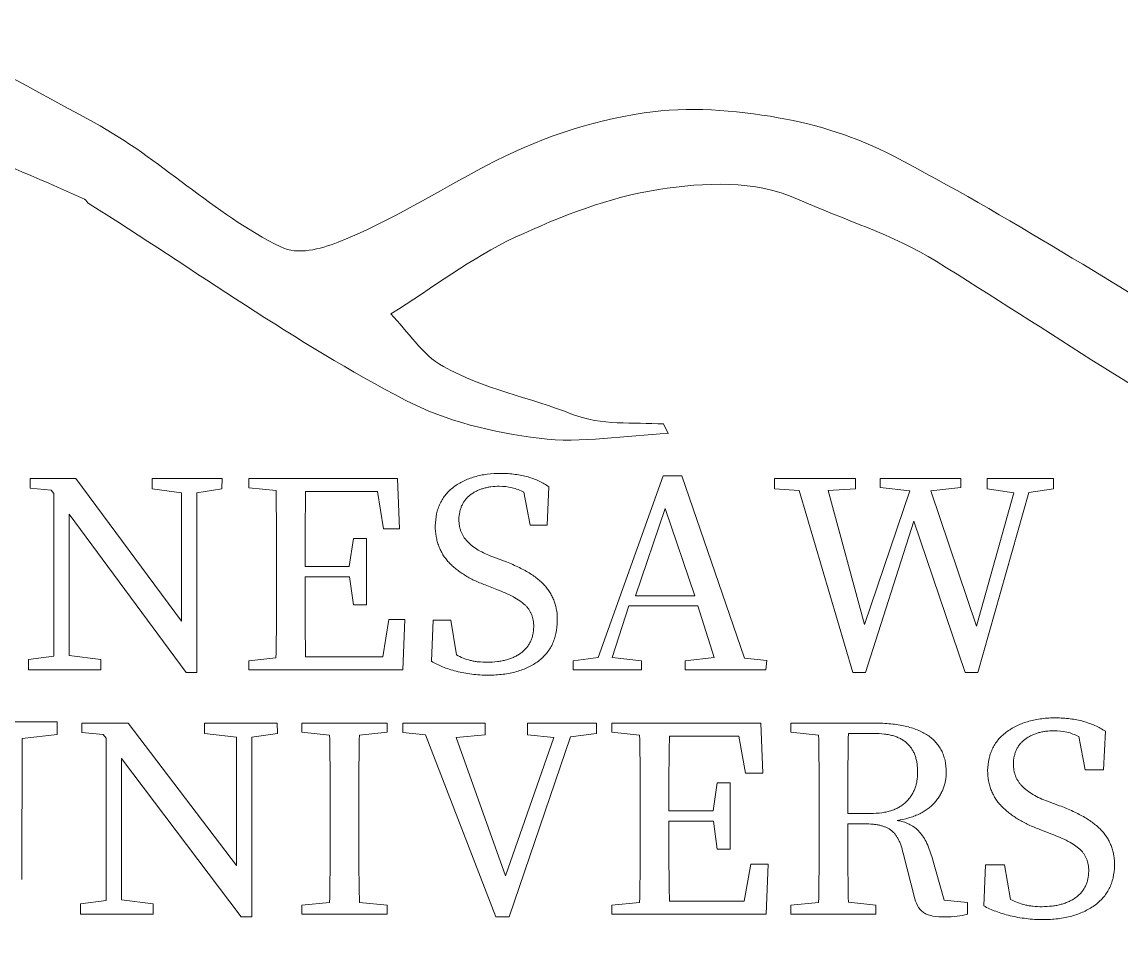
# Model space of a CAD drawing. Header units: inches. Extents: x -4.85 to 4.86, y -2.39 to 1.81.
# Drawn here: x -0.008 to 2.545, y -0.314 to 1.808 of the extents above; entities that cross this region are included whole.
import ezdxf

# ---------------------------------------------------------------- set-up
doc = ezdxf.new("R2010")
doc.units = ezdxf.units.IN
doc.header["$MEASUREMENT"] = 0

msp = doc.modelspace()

# ---------------------------------------------------------------- linework, layer by layer
at = {"color": 7, "linetype": 'Continuous', "lineweight": 18}
for p, q in [((1.4932, 0.8529), (1.4821, 0.8751)), ((0.1173, 0.7483), (0.0114, 0.7483)), ((0.0114, 0.7483), (0.0114, 0.7264)), ((0.3631, 0.4173), (0.1173, 0.7483)), ((0.4573, 0.7483), (0.2945, 0.7483)), ((0.2945, 0.7483), (0.2945, 0.7243)), ((0.4568, 0.7243), (0.4573, 0.7483)), ((0.8643, 0.7483), (0.519, 0.7483)), ((0.519, 0.7483), (0.519, 0.7271)), ((0.869, 0.6317), (0.8643, 0.7483)), ((1.4814, 0.7544), (1.3305, 0.3333)), ((1.5246, 0.7544), (1.4814, 0.7544)), ((1.6705, 0.3315), (1.5246, 0.7544)), ((1.9277, 0.7483), (1.7401, 0.7483)), ((1.7401, 0.7483), (1.7401, 0.7243)), ((1.9277, 0.7243), (1.9277, 0.7483)), ((2.1724, 0.7483), (1.9849, 0.7483)), ((1.9849, 0.7483), (1.9849, 0.7274)), ((2.1724, 0.7274), (2.1724, 0.7483)), ((2.3874, 0.7483), (2.2337, 0.7483)), ((2.2337, 0.7483), (2.2337, 0.7243)), ((2.3874, 0.7243), (2.3874, 0.7483)), ((0.0114, 0.7264), (0.0604, 0.7216)), ((0.0604, 0.7216), (0.0666, 0.7134)), ((0.2945, 0.7243), (0.3631, 0.7155)), ((0.3631, 0.7155), (0.3631, 0.4173)), ((0.3982, 0.7156), (0.4568, 0.7243)), ((0.3982, 0.2981), (0.3982, 0.7156)), ((0.519, 0.7271), (0.5824, 0.7205)), ((0.6512, 0.718), (0.8179, 0.7181)), ((0.8179, 0.7181), (0.8321, 0.6317)), ((1.1578, 0.7168), (1.1724, 0.6398)), ((1.2123, 0.6398), (1.2162, 0.7291)), ((1.7401, 0.7243), (1.7974, 0.7209)), ((1.7974, 0.7209), (1.9214, 0.2981)), ((1.8642, 0.7206), (1.9277, 0.7243)), ((1.949, 0.4092), (1.8642, 0.7206)), ((2.0538, 0.7202), (1.949, 0.4092)), ((1.9849, 0.7274), (2.0538, 0.7202)), ((2.1028, 0.7202), (2.1724, 0.7274)), ((2.2089, 0.4055), (2.1028, 0.7202)), ((2.2953, 0.7156), (2.2089, 0.4055)), ((2.2124, 0.2981), (2.3305, 0.7162)), ((2.2337, 0.7243), (2.2953, 0.7156)), ((2.3305, 0.7162), (2.3874, 0.7243)), ((0.0666, 0.7134), (0.0666, 0.3363)), ((0.1017, 0.3377), (0.1017, 0.6659)), ((0.1017, 0.6659), (0.3741, 0.2981)), ((1.417, 0.4764), (1.4862, 0.6785)), ((1.4862, 0.6785), (1.5547, 0.4764)), ((1.1724, 0.6398), (1.2123, 0.6398)), ((1.9511, 0.2981), (2.0635, 0.6492)), ((2.0635, 0.6492), (2.1827, 0.2981)), ((0.8321, 0.6317), (0.869, 0.6317)), ((0.7623, 0.6094), (0.7526, 0.5444)), ((0.7925, 0.6094), (0.7623, 0.6094)), ((0.7925, 0.4552), (0.7925, 0.6094)), ((1.1133, 0.5566), (1.0855, 0.5668)), ((0.5838, 0.5413), (0.5838, 0.5149)), ((0.7526, 0.5444), (0.6498, 0.5444)), ((0.6498, 0.5204), (0.7533, 0.5205)), ((0.7533, 0.5205), (0.7623, 0.4552)), ((1.0681, 0.5014), (1.0953, 0.4905)), ((1.5547, 0.4764), (1.417, 0.4764)), ((0.7623, 0.4552), (0.7925, 0.4552)), ((1.3631, 0.3333), (1.4019, 0.4525)), ((1.4019, 0.4525), (1.5619, 0.4525)), ((1.5619, 0.4525), (1.5998, 0.3326)), ((0.8445, 0.4209), (0.8303, 0.3344)), ((0.8814, 0.4209), (0.8445, 0.4209)), ((0.8767, 0.3043), (0.8814, 0.4209)), ((0.9474, 0.4195), (0.9432, 0.3241)), ((0.9881, 0.4195), (0.9474, 0.4195)), ((1.0011, 0.339), (0.9881, 0.4195)), ((0.0666, 0.3363), (0.008, 0.3282)), ((0.1758, 0.3282), (0.1017, 0.3377)), ((0.5823, 0.3321), (0.519, 0.3254)), ((0.8303, 0.3344), (0.6512, 0.3344)), ((1.3305, 0.3333), (1.2723, 0.3251)), ((1.431, 0.3251), (1.3631, 0.3333)), ((1.5998, 0.3326), (1.5323, 0.3251)), ((0.008, 0.3282), (0.008, 0.3043)), ((0.1758, 0.3043), (0.1758, 0.3282)), ((0.519, 0.3254), (0.519, 0.3043)), ((1.073, 0.322), (1.073, 0.322)), ((1.2723, 0.3251), (1.2723, 0.3043)), ((1.431, 0.3043), (1.431, 0.3251)), ((1.5323, 0.3251), (1.5323, 0.3043)), ((1.7219, 0.3258), (1.6705, 0.3315)), ((1.7196, 0.3043), (1.7219, 0.3258)), ((0.008, 0.3043), (0.1758, 0.3043)), ((0.3741, 0.2981), (0.3982, 0.2981)), ((0.519, 0.3043), (0.8767, 0.3043)), ((1.2723, 0.3043), (1.431, 0.3043)), ((1.5323, 0.3043), (1.7196, 0.3043)), ((1.9214, 0.2981), (1.9511, 0.2981)), ((2.1827, 0.2981), (2.2124, 0.2981)), ((0.0743, 0.1838), (-0.1525, 0.1838)), ((0.0743, 0.1541), (0.0743, 0.1838)), ((0.2393, 0.1806), (0.1316, 0.1806)), ((0.1316, 0.1806), (0.1316, 0.1588)), ((0.4903, -0.1503), (0.2393, 0.1806)), ((0.5852, 0.1806), (0.4165, 0.1806)), ((0.4165, 0.1806), (0.4165, 0.1567)), ((0.5855, 0.1567), (0.5852, 0.1806)), ((0.8405, 0.1806), (0.6424, 0.1806)), ((0.6424, 0.1806), (0.6424, 0.1595)), ((0.8405, 0.1595), (0.8405, 0.1806)), ((1.0681, 0.1806), (0.8769, 0.1806)), ((0.8769, 0.1806), (0.8769, 0.1591)), ((1.0681, 0.1533), (1.0681, 0.1806)), ((1.3265, 0.1806), (1.1667, 0.1806)), ((1.1667, 0.1806), (1.1667, 0.1535)), ((1.3265, 0.1567), (1.3265, 0.1806)), ((1.7081, 0.1806), (1.3623, 0.1806)), ((1.3623, 0.1806), (1.3623, 0.1595)), ((1.7131, 0.064), (1.7081, 0.1806)), ((1.9729, 0.1805), (1.7779, 0.1806)), ((1.7779, 0.1806), (1.7779, 0.1595)), ((-0.0074, 0.1449), (0.0743, 0.1541)), ((0.1316, 0.1588), (0.1813, 0.154)), ((0.1813, 0.154), (0.1876, 0.1458)), ((0.4165, 0.1567), (0.4903, 0.1479)), ((0.526, 0.148), (0.5855, 0.1567)), ((0.6424, 0.1595), (0.7068, 0.1529)), ((0.776, 0.1528), (0.8405, 0.1595)), ((0.8769, 0.1591), (0.9294, 0.1537)), ((0.9294, 0.1537), (1.0926, -0.2695)), ((1.0009, 0.1475), (1.0681, 0.1533)), ((1.1667, 0.1535), (1.2276, 0.1472)), ((1.2663, 0.1486), (1.3265, 0.1567)), ((1.3623, 0.1595), (1.4267, 0.1529)), ((1.7779, 0.1595), (1.8423, 0.1529)), ((1.9115, 0.1566), (1.9709, 0.1567)), ((2.504, 0.0722), (2.5082, 0.1615)), ((-0.0075, -0.1829), (-0.0074, 0.1449)), ((0.1876, 0.1458), (0.1876, -0.2313)), ((0.4903, 0.1479), (0.4903, -0.1503)), ((0.526, -0.2695), (0.526, 0.148)), ((1.1149, -0.1743), (1.0009, 0.1475)), ((1.2276, 0.1472), (1.1149, -0.1743)), ((1.1234, -0.2695), (1.2663, 0.1486)), ((1.4959, 0.1504), (1.6569, 0.1505)), ((1.6569, 0.1505), (1.6726, 0.064)), ((2.4463, 0.1492), (2.4611, 0.0722)), ((0.2233, -0.2299), (0.2233, 0.0983)), ((0.2233, 0.0983), (0.5015, -0.2695)), ((1.6726, 0.064), (1.7131, 0.064)), ((2.4611, 0.0722), (2.504, 0.0722)), ((1.6069, 0.0418), (1.5972, -0.0232)), ((1.6371, 0.0418), (1.6069, 0.0418)), ((1.6371, -0.1124), (1.6371, 0.0418)), ((0.7082, -0.0246), (0.7082, -0.0582)), ((0.7747, -0.0583), (0.7747, -0.0245)), ((1.5972, -0.0232), (1.4946, -0.0232)), ((2.4016, -0.0111), (2.3737, -0.0008)), ((1.4281, -0.0263), (1.4281, -0.0527)), ((1.4946, -0.0472), (1.5979, -0.0472)), ((1.5979, -0.0472), (1.6069, -0.1124)), ((1.8436, -0.0267), (1.8437, -0.0533)), ((1.9632, -0.0294), (1.9102, -0.0294)), ((1.9101, -0.0534), (1.944, -0.0533)), ((2.3561, -0.0663), (2.3835, -0.0772)), ((1.6069, -0.1124), (1.6371, -0.1124)), ((2.0384, -0.1212), (2.066, -0.2275)), ((1.6849, -0.1468), (1.6693, -0.2332)), ((1.7254, -0.1468), (1.6849, -0.1468)), ((1.7205, -0.2634), (1.7254, -0.1468)), ((2.134, -0.2302), (2.1052, -0.1295)), ((2.2299, -0.1481), (2.2257, -0.2436)), ((2.274, -0.1481), (2.2299, -0.1481)), ((2.2881, -0.2286), (2.274, -0.1481)), ((0.1876, -0.2313), (0.1281, -0.2394)), ((0.1281, -0.2394), (0.1281, -0.2634)), ((0.2975, -0.2394), (0.2233, -0.2299)), ((0.2975, -0.2634), (0.2975, -0.2394)), ((0.7068, -0.2357), (0.6424, -0.2423)), ((0.6424, -0.2423), (0.6424, -0.2634)), ((0.8405, -0.2423), (0.7761, -0.2356)), ((0.8405, -0.2634), (0.8405, -0.2423)), ((1.4267, -0.2356), (1.3623, -0.2423)), ((1.3623, -0.2423), (1.3623, -0.2634)), ((1.6693, -0.2332), (1.496, -0.2332)), ((1.8423, -0.2356), (1.7779, -0.2423)), ((1.7779, -0.2423), (1.7779, -0.2634)), ((1.975, -0.2423), (1.9116, -0.2355)), ((1.975, -0.2634), (1.975, -0.2423)), ((2.1877, -0.2362), (2.134, -0.2302)), ((2.1877, -0.2631), (2.1877, -0.2362)), ((2.361, -0.2456), (2.3611, -0.2456)), ((0.1281, -0.2634), (0.2975, -0.2634)), ((0.5015, -0.2695), (0.526, -0.2695)), ((0.6424, -0.2634), (0.8405, -0.2634)), ((1.0926, -0.2695), (1.1234, -0.2695)), ((1.3623, -0.2634), (1.7205, -0.2634)), ((1.7779, -0.2634), (1.975, -0.2634))]:
    msp.add_line(p, q, dxfattribs=at)
for points, knots in [([(4.8376, -0.3137), (4.8413, -0.31), (4.8487, -0.3079), (4.8487, -0.3026), (4.8487, -0.2171), (4.8627, -0.1246), (4.8265, -0.0471), (4.8026, 0.004), (4.7937, 0.0633), (4.7598, 0.1085), (4.7358, 0.1405), (4.6975, 0.1615), (4.6598, 0.1751), (4.5737, 0.2065), (4.4754, 0.2015), (4.3932, 0.2418), (4.2834, 0.2956), (4.2031, 0.3994), (4.0932, 0.4529), (3.9193, 0.5376), (3.7295, 0.5842), (3.5487, 0.6529), (3.5438, 0.6548), (3.5423, 0.6617), (3.5376, 0.664), (3.2895, 0.79), (3.0327, 0.9001), (2.7932, 1.0418), (2.5346, 1.1948), (2.2818, 1.3585), (2.0154, 1.4974), (1.9323, 1.5407), (1.8411, 1.5703), (1.7487, 1.5863), (1.6465, 1.604), (1.5402, 1.6128), (1.4376, 1.5974), (1.3102, 1.5783), (1.1847, 1.5356), (1.0709, 1.4751), (0.9568, 1.4145), (0.8467, 1.3449), (0.7265, 1.2974), (0.685, 1.281), (0.6332, 1.2666), (0.5932, 1.2863), (0.4373, 1.3627), (0.3125, 1.4925), (0.1598, 1.5751), (-0.2324, 1.7874), (-0.1875, 1.774), (-0.4291, 1.8085)], [0, 0, 0, 0, 1, 1, 1, 2, 2, 2, 3, 3, 3, 4, 4, 4, 5, 5, 5, 6, 6, 6, 7, 7, 7, 8, 8, 8, 9, 9, 9, 10, 10, 10, 11, 11, 11, 12, 12, 12, 13, 13, 13, 14, 14, 14, 15, 15, 15, 16, 16, 16, 17, 17, 17, 17]), ([(-4.6513, 0.0307), (-4.592, 0.0863), (-4.5419, 0.1535), (-4.4735, 0.1974), (-4.3953, 0.2475), (-4.3086, 0.2882), (-4.2179, 0.3085), (-4.0579, 0.3443), (-3.8913, 0.3398), (-3.7291, 0.364), (-3.5688, 0.388), (-3.41, 0.4205), (-3.2513, 0.4529), (-3.2461, 0.454), (-3.2451, 0.4622), (-3.2402, 0.464), (-3.0957, 0.5196), (-2.9471, 0.5654), (-2.8068, 0.6307), (-2.5965, 0.7286), (-2.386, 0.8265), (-2.1735, 0.9196), (-1.8786, 1.0487), (-1.5801, 1.1697), (-1.2846, 1.2974), (-1.2798, 1.2994), (-1.2782, 1.3061), (-1.2735, 1.3085), (-1.0779, 1.4063), (-0.8872, 1.5152), (-0.6846, 1.5974), (-0.6112, 1.6271), (-0.5301, 1.6491), (-0.4513, 1.6418), (-0.3602, 1.6333), (-0.2791, 1.5795), (-0.1957, 1.5418), (-0.0854, 1.492), (0.0273, 1.4472), (0.1376, 1.3974), (0.1424, 1.3952), (0.1443, 1.389), (0.1487, 1.3863), (0.3926, 1.2334), (0.6269, 1.0637), (0.8821, 0.9307), (0.9777, 0.8808), (1.0862, 0.8554), (1.1932, 0.8418), (1.2924, 0.8292), (1.3932, 0.8492), (1.4932, 0.8529)], [0, 0, 0, 0, 1, 1, 1, 2, 2, 2, 3, 3, 3, 4, 4, 4, 5, 5, 5, 6, 6, 6, 7, 7, 7, 8, 8, 8, 9, 9, 9, 10, 10, 10, 11, 11, 11, 12, 12, 12, 13, 13, 13, 14, 14, 14, 15, 15, 15, 16, 16, 16, 17, 17, 17, 17]), ([(0.8487, 1.1307), (0.945, 1.19), (1.0351, 1.2609), (1.1376, 1.3085), (1.2438, 1.3578), (1.3552, 1.4016), (1.4709, 1.4196), (1.5773, 1.4361), (1.6949, 1.4414), (1.7932, 1.3974), (1.9006, 1.3492), (2.0153, 1.3149), (2.1154, 1.2529), (2.374, 1.0926), (2.6258, 0.9204), (2.8932, 0.7751), (3.1377, 0.6422), (3.3937, 0.5312), (3.6487, 0.4196), (3.8088, 0.3496), (3.9754, 0.2956), (4.1376, 0.2307), (4.2388, 0.1902), (4.3045, 0.0855), (4.4043, 0.0418), (4.4948, 0.0022), (4.6306, 0.0516), (4.6932, -0.0249), (4.7232, -0.0616), (4.7608, -0.0935), (4.7821, -0.136), (4.8098, -0.1915), (4.8191, -0.2545), (4.8376, -0.3137)], [0, 0, 0, 0, 1, 1, 1, 2, 2, 2, 3, 3, 3, 4, 4, 4, 5, 5, 5, 6, 6, 6, 7, 7, 7, 8, 8, 8, 9, 9, 9, 10, 10, 10, 11, 11, 11, 11]), ([(1.4821, 0.8751), (1.4114, 0.8791), (1.3368, 0.8715), (1.2709, 0.8974), (1.1717, 0.9364), (1.0643, 0.9569), (0.9709, 1.0085), (0.9205, 1.0363), (0.8895, 1.09), (0.8487, 1.1307)], [0, 0, 0, 0, 1, 1, 1, 2, 2, 2, 3, 3, 3, 3]), ([(1.105, 0.7605), (1.0942, 0.7604), (1.0783, 0.7596), (1.0579, 0.7562), (1.0437, 0.7527), (1.0303, 0.7483), (1.0177, 0.7429), (1.006, 0.7364), (0.9951, 0.7291), (0.9853, 0.7208), (0.9766, 0.7117), (0.9693, 0.7016), (0.9634, 0.6906), (0.9584, 0.6788), (0.9537, 0.6615), (0.9525, 0.6477), (0.9522, 0.6384)], [0, 0, 0, 0, 0.147224, 0.216131, 0.28206, 0.345837, 0.407897, 0.468538, 0.527881, 0.586375, 0.643131, 0.699348, 0.755859, 0.81326, 0.872825, 1, 1, 1, 1]), ([(1.2162, 0.7291), (1.2091, 0.7343), (1.1977, 0.7411), (1.1809, 0.7479), (1.1675, 0.7524), (1.1531, 0.7558), (1.1322, 0.7592), (1.116, 0.7603), (1.105, 0.7605)], [0, 0, 0, 0, 0.223286, 0.339799, 0.460193, 0.586239, 0.717096, 1, 1, 1, 1]), ([(1.007, 0.6534), (1.0071, 0.6594), (1.008, 0.6681), (1.0111, 0.6792), (1.0141, 0.6867), (1.0178, 0.6937), (1.0225, 0.7), (1.0277, 0.7059), (1.034, 0.7109), (1.0407, 0.7156), (1.048, 0.7195), (1.0557, 0.7229), (1.0639, 0.7256), (1.0725, 0.7277), (1.0848, 0.7298), (1.0943, 0.7305), (1.1008, 0.7304)], [0, 0, 0, 0, 0.131663, 0.19249, 0.251111, 0.30894, 0.365589, 0.423072, 0.481757, 0.541699, 0.602065, 0.663734, 0.726266, 0.791013, 0.857657, 1, 1, 1, 1]), ([(1.1008, 0.7304), (1.1108, 0.7306), (1.1307, 0.7286), (1.1492, 0.7214), (1.1578, 0.7168)], [0, 0, 0, 0, 0.507926, 1, 1, 1, 1]), ([(0.9522, 0.6384), (0.9521, 0.6302), (0.9533, 0.618), (0.9567, 0.6024), (0.9601, 0.5915), (0.9646, 0.5812), (0.9699, 0.5715), (0.9762, 0.5624), (0.9835, 0.5539), (0.9915, 0.5459), (1.0003, 0.5382), (1.0099, 0.5311), (1.0202, 0.5244), (1.0311, 0.5179), (1.0469, 0.5097), (1.0595, 0.5046), (1.0681, 0.5014)], [0, 0, 0, 0, 0.128378, 0.18939, 0.248165, 0.306044, 0.36321, 0.420454, 0.478369, 0.537164, 0.597525, 0.659436, 0.723063, 0.788865, 0.856521, 1, 1, 1, 1]), ([(1.0855, 0.5668), (1.074, 0.5711), (1.0577, 0.5783), (1.0388, 0.591), (1.0292, 0.5994), (1.0227, 0.6067), (1.0185, 0.6123), (1.015, 0.6184), (1.0121, 0.6247), (1.0099, 0.6314), (1.0076, 0.6409), (1.0071, 0.6484), (1.007, 0.6534)], [0, 0, 0, 0, 0.294657, 0.423822, 0.543233, 0.599934, 0.656132, 0.711318, 0.766424, 0.82241, 0.880106, 1, 1, 1, 1]), ([(1.2356, 0.4175), (1.2356, 0.4251), (1.2351, 0.4365), (1.2322, 0.4512), (1.2292, 0.4616), (1.2252, 0.4715), (1.2204, 0.481), (1.2146, 0.4899), (1.2079, 0.4984), (1.2002, 0.5067), (1.1912, 0.5145), (1.1812, 0.5221), (1.17, 0.5295), (1.1575, 0.5366), (1.1387, 0.5462), (1.1237, 0.5526), (1.1133, 0.5566)], [0, 0, 0, 0, 0.115444, 0.170657, 0.224544, 0.27772, 0.330939, 0.383807, 0.4379, 0.49368, 0.552973, 0.616149, 0.683498, 0.755436, 0.83202, 1, 1, 1, 1]), ([(0.6512, 0.3344), (0.6505, 0.3639), (0.65, 0.4012), (0.6498, 0.4464), (0.6498, 0.4789), (0.6498, 0.5036), (0.6498, 0.5204)], [0, 0, 0, 0, 0.476417, 0.600957, 0.730166, 1, 1, 1, 1]), ([(1.0953, 0.4905), (1.1083, 0.4855), (1.1266, 0.4782), (1.1478, 0.4653), (1.1582, 0.4574), (1.1651, 0.4506), (1.1693, 0.4451), (1.1728, 0.4393), (1.1759, 0.4332), (1.1781, 0.4265), (1.1802, 0.417), (1.1808, 0.4095), (1.1807, 0.4044)], [0, 0, 0, 0, 0.319788, 0.451272, 0.566402, 0.619621, 0.671718, 0.723731, 0.77554, 0.829207, 0.88363, 1, 1, 1, 1]), ([(1.0751, 0.2919), (1.0867, 0.292), (1.1037, 0.2928), (1.1256, 0.2964), (1.1407, 0.3), (1.1549, 0.3045), (1.1681, 0.3101), (1.1804, 0.3166), (1.1916, 0.3242), (1.2017, 0.3327), (1.2105, 0.3422), (1.2181, 0.3526), (1.2244, 0.3639), (1.2292, 0.376), (1.2339, 0.3938), (1.2354, 0.4079), (1.2356, 0.4175)], [0, 0, 0, 0, 0.151973, 0.222199, 0.28954, 0.353962, 0.416063, 0.476571, 0.535284, 0.592505, 0.648677, 0.704293, 0.759939, 0.816486, 0.874765, 1, 1, 1, 1]), ([(1.1807, 0.4044), (1.1808, 0.3982), (1.1796, 0.389), (1.1765, 0.3773), (1.1732, 0.3694), (1.1691, 0.3619), (1.164, 0.3552), (1.1581, 0.349), (1.1513, 0.3434), (1.1438, 0.3384), (1.1356, 0.334), (1.1267, 0.3303), (1.1172, 0.3274), (1.1071, 0.3249), (1.0923, 0.3228), (1.0809, 0.322), (1.073, 0.322)], [0, 0, 0, 0, 0.1228918, 0.1805103, 0.2365845, 0.2914357, 0.3465191, 0.4023688, 0.459793, 0.5190099, 0.5792058, 0.642083, 0.7070114, 0.7745781, 0.8461371, 0.9999877, 0.9999877, 0.9999877, 0.9999877]), ([(1.073, 0.322), (1.066, 0.322), (1.0558, 0.3223), (1.0428, 0.3242), (1.0252, 0.3278), (1.0114, 0.3333), (1.0011, 0.339)], [0.0000252, 0.0000252, 0.0000252, 0.0000252, 0.2806879, 0.4085358, 0.5298574, 1, 1, 1, 1]), ([(0.9432, 0.3241), (0.9515, 0.3189), (0.9652, 0.3127), (0.9848, 0.3055), (1.0012, 0.3008), (1.0187, 0.297), (1.0433, 0.293), (1.0623, 0.292), (1.0751, 0.2919)], [0, 0, 0, 0, 0.212247, 0.329769, 0.454929, 0.586044, 0.719997, 1, 1, 1, 1]), ([(2.1387, 0.0671), (2.1386, 0.0761), (2.1374, 0.0893), (2.1326, 0.1059), (2.1279, 0.1171), (2.1218, 0.1274), (2.1142, 0.1368), (2.1054, 0.1452), (2.0953, 0.1528), (2.0839, 0.1593), (2.0714, 0.1651), (2.0578, 0.1699), (2.043, 0.1738), (2.0271, 0.177), (2.0036, 0.1797), (1.9854, 0.1807), (1.9729, 0.1805)], [0, 0, 0, 0, 0.118477, 0.173712, 0.226791, 0.27915, 0.331406, 0.384865, 0.440065, 0.497527, 0.557938, 0.621063, 0.688322, 0.759273, 0.835009, 1, 1, 1, 1]), ([(2.3932, 0.1929), (2.3822, 0.1927), (2.3661, 0.192), (2.3453, 0.1886), (2.3308, 0.1851), (2.317, 0.1807), (2.3039, 0.1753), (2.2918, 0.1688), (2.2804, 0.1615), (2.27, 0.1533), (2.2608, 0.1441), (2.2531, 0.134), (2.2467, 0.123), (2.2416, 0.1112), (2.2365, 0.0939), (2.2351, 0.0801), (2.2348, 0.0708)], [0, 0, 0, 0, 0.146641, 0.215544, 0.281505, 0.346145, 0.408639, 0.470047, 0.530444, 0.589851, 0.646751, 0.703212, 0.759524, 0.816196, 0.875011, 1, 1, 1, 1]), ([(2.5082, 0.1615), (2.5006, 0.1667), (2.4883, 0.1734), (2.4708, 0.1802), (2.4568, 0.1848), (2.442, 0.1882), (2.4207, 0.1916), (2.4043, 0.1927), (2.3932, 0.1929)], [0, 0, 0, 0, 0.228275, 0.345833, 0.466512, 0.592767, 0.72296, 1, 1, 1, 1]), ([(1.9102, -0.0294), (1.9103, 0.0022), (1.9101, 0.0642), (1.9108, 0.1262), (1.9115, 0.1566)], [0, 0, 0, 0, 0.509578, 1, 1, 1, 1]), ([(1.9709, 0.1567), (1.9791, 0.1565), (1.9911, 0.1561), (2.0063, 0.1535), (2.0165, 0.151), (2.0257, 0.1478), (2.0342, 0.1438), (2.0416, 0.139), (2.0483, 0.1336), (2.054, 0.1275), (2.059, 0.1207), (2.0631, 0.1132), (2.0665, 0.105), (2.0691, 0.0962), (2.0718, 0.0834), (2.0722, 0.0733), (2.0722, 0.0664)], [0, 0, 0, 0, 0.158721, 0.230266, 0.296628, 0.359674, 0.418653, 0.475153, 0.529685, 0.583117, 0.636732, 0.691328, 0.747661, 0.805828, 0.867139, 1, 1, 1, 1]), ([(2.2946, 0.0858), (2.2947, 0.0918), (2.2957, 0.1005), (2.2987, 0.1116), (2.3017, 0.1191), (2.3054, 0.1261), (2.3102, 0.1324), (2.3155, 0.1382), (2.3218, 0.1433), (2.3286, 0.1479), (2.3359, 0.1519), (2.3437, 0.1553), (2.3519, 0.158), (2.3605, 0.1601), (2.3729, 0.1622), (2.3825, 0.1628), (2.389, 0.1628)], [0, 0, 0, 0, 0.131198, 0.191809, 0.250223, 0.307848, 0.364711, 0.422469, 0.480946, 0.541258, 0.60141, 0.662861, 0.72584, 0.790358, 0.85746, 1, 1, 1, 1]), ([(2.389, 0.1628), (2.3991, 0.1629), (2.419, 0.161), (2.4377, 0.1538), (2.4463, 0.1492)], [0, 0, 0, 0, 0.507975, 1, 1, 1, 1]), ([(2.3737, -0.0008), (2.362, 0.0034), (2.3457, 0.0108), (2.3266, 0.0233), (2.3169, 0.0318), (2.3104, 0.039), (2.3062, 0.0448), (2.3026, 0.0507), (2.2997, 0.0571), (2.2975, 0.0638), (2.2952, 0.0733), (2.2947, 0.0808), (2.2946, 0.0858)], [0, 0, 0, 0, 0.294702, 0.424723, 0.544322, 0.60084, 0.656855, 0.712253, 0.76718, 0.822985, 0.880494, 1, 1, 1, 1]), ([(2.0722, 0.0664), (2.0721, 0.0596), (2.0716, 0.0496), (2.0687, 0.0369), (2.0658, 0.028), (2.0622, 0.0196), (2.0574, 0.0117), (2.052, 0.0043), (2.0457, -0.0025), (2.0386, -0.0088), (2.0304, -0.0141), (2.0215, -0.0187), (2.0115, -0.0225), (2.0008, -0.0255), (1.9846, -0.0283), (1.972, -0.0294), (1.9632, -0.0294)], [0, 0, 0, 0, 0.123015, 0.181342, 0.23753, 0.293201, 0.348414, 0.403773, 0.46022, 0.517592, 0.57598, 0.637352, 0.701388, 0.76897, 0.841089, 1, 1, 1, 1]), ([(2.0246, -0.0454), (2.0337, -0.044), (2.0468, -0.0412), (2.0634, -0.0358), (2.0746, -0.0312), (2.0849, -0.0259), (2.0943, -0.0197), (2.1029, -0.0131), (2.1104, -0.0056), (2.117, 0.0023), (2.1229, 0.0105), (2.1277, 0.0192), (2.1318, 0.0281), (2.1349, 0.0374), (2.1379, 0.0503), (2.1386, 0.0604), (2.1387, 0.0671)], [0, 0, 0, 0, 0.155986, 0.22805, 0.296819, 0.362236, 0.425595, 0.486852, 0.546892, 0.605598, 0.662592, 0.718512, 0.774411, 0.829324, 0.885, 1, 1, 1, 1]), ([(2.2348, 0.0708), (2.2348, 0.0625), (2.236, 0.0504), (2.2397, 0.0348), (2.2433, 0.0239), (2.2481, 0.0136), (2.2538, 0.0039), (2.2605, -0.0053), (2.2683, -0.0137), (2.2768, -0.0217), (2.2861, -0.0294), (2.2961, -0.0365), (2.3068, -0.0432), (2.318, -0.0497), (2.3343, -0.0579), (2.3473, -0.0629), (2.3561, -0.0663)], [0, 0, 0, 0, 0.126081, 0.186176, 0.244314, 0.301719, 0.358794, 0.416114, 0.474576, 0.53404, 0.595155, 0.657499, 0.721592, 0.787868, 0.856018, 1, 1, 1, 1]), ([(2.5294, -0.1501), (2.5296, -0.1424), (2.5286, -0.1311), (2.5257, -0.1164), (2.5225, -0.106), (2.5183, -0.0961), (2.5132, -0.0866), (2.507, -0.0777), (2.5, -0.0691), (2.4918, -0.0609), (2.4823, -0.0532), (2.4718, -0.0455), (2.4601, -0.0381), (2.4472, -0.031), (2.4278, -0.0214), (2.4123, -0.015), (2.4016, -0.0111)], [0, 0, 0, 0, 0.113331, 0.167575, 0.220699, 0.273215, 0.326072, 0.378973, 0.433218, 0.489577, 0.549531, 0.613398, 0.681442, 0.75365, 0.830881, 1, 1, 1, 1]), ([(1.496, -0.2332), (1.4952, -0.2037), (1.4946, -0.1417), (1.4947, -0.0797), (1.4946, -0.0472)], [0, 0, 0, 0, 0.476416, 1, 1, 1, 1]), ([(2.1052, -0.1295), (2.1017, -0.1176), (2.0956, -0.1007), (2.0841, -0.0811), (2.0748, -0.0696), (2.0642, -0.0605), (2.048, -0.0507), (2.0341, -0.0468), (2.0246, -0.0454)], [0, 0, 0, 0, 0.301417, 0.430045, 0.546578, 0.657351, 0.767184, 1, 1, 1, 1]), ([(1.9116, -0.2355), (1.9108, -0.2066), (1.9101, -0.1459), (1.9103, -0.0852), (1.9101, -0.0534)], [0, 0, 0, 0, 0.476908, 1, 1, 1, 1]), ([(1.944, -0.0533), (1.9505, -0.0532), (1.9599, -0.0533), (1.972, -0.0545), (1.9803, -0.0558), (1.9879, -0.0575), (1.995, -0.0597), (2.0014, -0.0625), (2.0073, -0.0657), (2.0127, -0.0695), (2.0176, -0.0744), (2.0221, -0.08), (2.0261, -0.0866), (2.03, -0.0939), (2.0344, -0.1055), (2.037, -0.1147), (2.0384, -0.1212)], [0, 0, 0, 0, 0.149021, 0.216639, 0.280339, 0.340252, 0.396847, 0.449861, 0.500495, 0.550783, 0.602549, 0.65775, 0.716223, 0.779388, 0.847769, 1, 1, 1, 1]), ([(2.3835, -0.0772), (2.3966, -0.082), (2.415, -0.0895), (2.4363, -0.1023), (2.4469, -0.1102), (2.4538, -0.117), (2.458, -0.1224), (2.4616, -0.1282), (2.4645, -0.1345), (2.4669, -0.141), (2.4689, -0.1506), (2.4696, -0.1581), (2.4695, -0.1632)], [0, 0, 0, 0, 0.319977, 0.452255, 0.567559, 0.620591, 0.672956, 0.724786, 0.776093, 0.829808, 0.884039, 1, 1, 1, 1]), ([(2.3631, -0.2757), (2.3749, -0.2756), (2.3923, -0.2748), (2.4146, -0.2712), (2.43, -0.2676), (2.4445, -0.2631), (2.4582, -0.2575), (2.4709, -0.2509), (2.4827, -0.2435), (2.4933, -0.2349), (2.5028, -0.2255), (2.5106, -0.215), (2.5173, -0.2038), (2.5224, -0.1916), (2.5278, -0.1739), (2.529, -0.1597), (2.5294, -0.1501)], [0, 0, 0, 0, 0.151283, 0.221866, 0.289194, 0.354023, 0.416903, 0.477775, 0.537496, 0.595593, 0.652461, 0.707809, 0.763265, 0.81926, 0.876935, 1, 1, 1, 1]), ([(2.4695, -0.1632), (2.4695, -0.1694), (2.4683, -0.1786), (2.4653, -0.1903), (2.462, -0.1982), (2.4578, -0.2056), (2.4527, -0.2125), (2.4467, -0.2186), (2.4399, -0.2243), (2.4323, -0.2293), (2.424, -0.2336), (2.4151, -0.2373), (2.4056, -0.2403), (2.3954, -0.2427), (2.3805, -0.2448), (2.369, -0.2456), (2.3611, -0.2456)], [0, 0, 0, 0, 0.1223593, 0.1797281, 0.2355594, 0.2904799, 0.3453246, 0.4013681, 0.4585435, 0.5175037, 0.5785505, 0.6411553, 0.7058024, 0.7742999, 0.8455489, 0.9996446, 0.9996446, 0.9996446, 0.9996446]), ([(2.066, -0.2275), (2.0676, -0.2345), (2.0715, -0.2444), (2.0801, -0.255), (2.0879, -0.2608), (2.0972, -0.2649), (2.1131, -0.269), (2.1261, -0.2697), (2.1353, -0.2695)], [0, 0, 0, 0, 0.242749, 0.349286, 0.453323, 0.56488, 0.691057, 1, 1, 1, 1]), ([(2.361, -0.2456), (2.354, -0.2457), (2.3438, -0.2453), (2.3306, -0.2434), (2.3127, -0.2398), (2.2986, -0.2343), (2.2881, -0.2286)], [0.0007211, 0.0007211, 0.0007211, 0.0007211, 0.2778082, 0.4065524, 0.5275775, 1, 1, 1, 1]), ([(2.2257, -0.2436), (2.2345, -0.2488), (2.2491, -0.2549), (2.2698, -0.2621), (2.2871, -0.2668), (2.3053, -0.2706), (2.3307, -0.2745), (2.3501, -0.2756), (2.3631, -0.2757)], [0, 0, 0, 0, 0.214945, 0.333785, 0.460097, 0.591566, 0.725822, 1, 1, 1, 1]), ([(2.1353, -0.2695), (2.145, -0.2695), (2.1627, -0.2687), (2.1801, -0.2653), (2.1877, -0.2631)], [0, 0, 0, 0, 0.54972, 1, 1, 1, 1])]:
    msp.add_open_spline(points, degree=3, knots=knots, dxfattribs=at)
for points in [[(0.5824, 0.7205), (0.5835, 0.6608), (0.584, 0.601), (0.5838, 0.5413)], [(0.6498, 0.5444), (0.6496, 0.6023), (0.6501, 0.6602), (0.6512, 0.718)], [(0.5838, 0.5149), (0.584, 0.454), (0.5835, 0.393), (0.5823, 0.3321)], [(0.7068, 0.1529), (0.708, 0.0938), (0.7085, 0.0346), (0.7082, -0.0246)], [(0.7747, -0.0245), (0.7745, 0.0346), (0.7749, 0.0937), (0.776, 0.1528)], [(1.4267, 0.1529), (1.428, 0.0932), (1.4284, 0.0334), (1.4281, -0.0263)], [(1.4946, -0.0232), (1.4944, 0.0347), (1.4948, 0.0926), (1.4959, 0.1504)], [(1.8423, 0.1529), (1.8435, 0.093), (1.844, 0.0332), (1.8436, -0.0267)], [(0.7082, -0.0582), (0.7085, -0.1174), (0.708, -0.1765), (0.7068, -0.2357)], [(0.7761, -0.2356), (0.7749, -0.1765), (0.7744, -0.1174), (0.7747, -0.0583)], [(1.4281, -0.0527), (1.4284, -0.1137), (1.4279, -0.1746), (1.4267, -0.2356)], [(1.8437, -0.0533), (1.844, -0.1141), (1.8435, -0.1748), (1.8423, -0.2356)]]:
    msp.add_open_spline(points, degree=3, dxfattribs=at)

doc.saveas('drawing.dxf')
